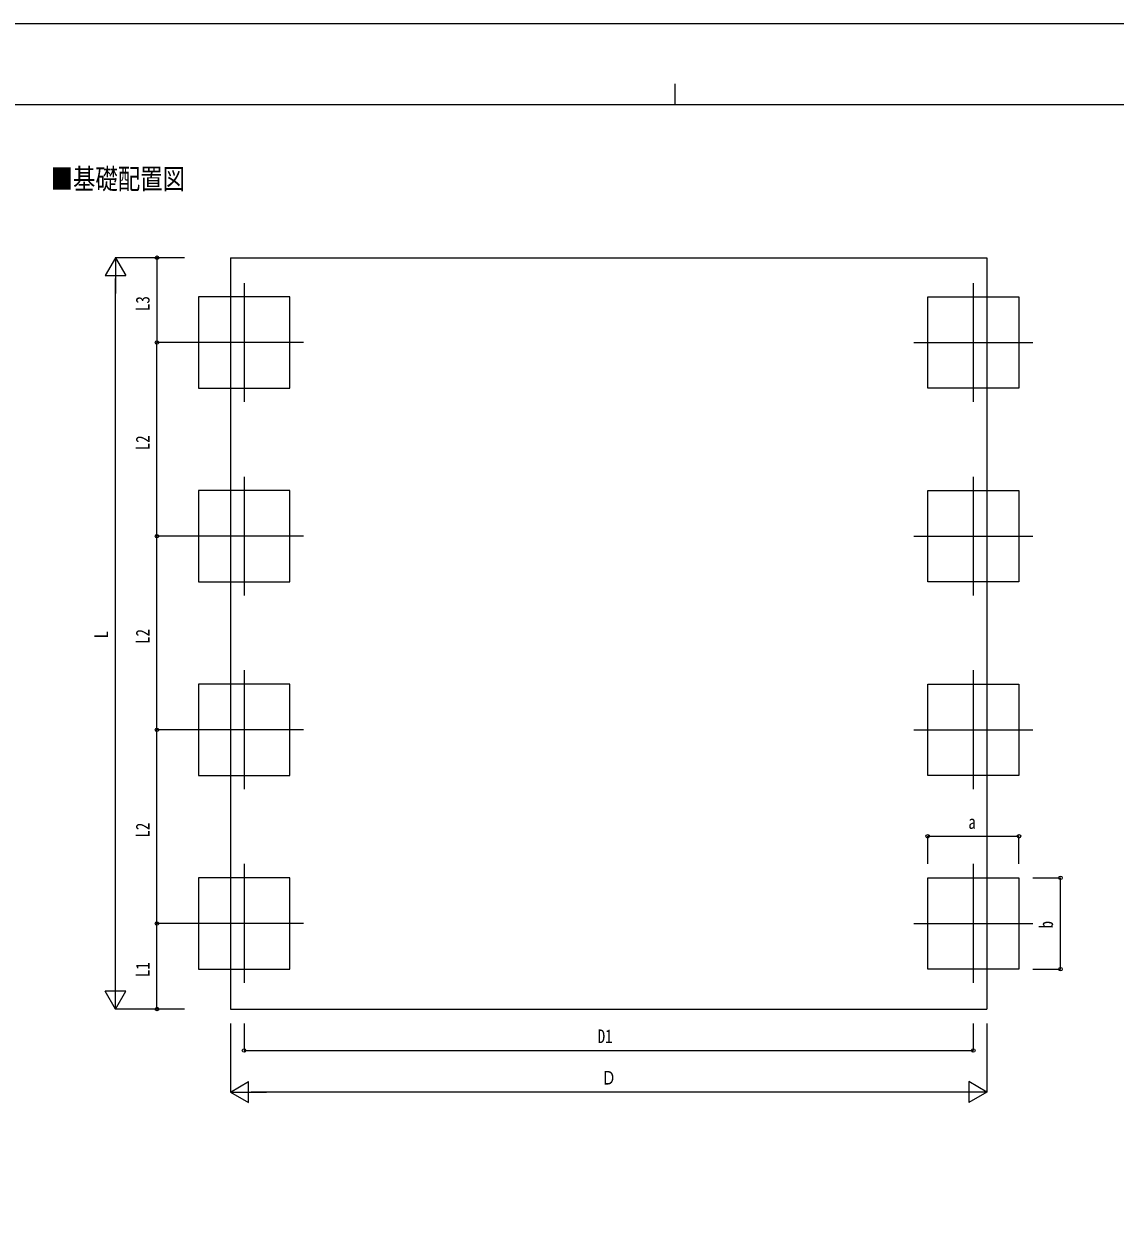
# Model space of a CAD drawing. Units: millimetres, scale not verified. Extents: x -12615 to 12615, y -8910 to 8910.
# Drawn here: x -4723 to 3169, y 311 to 8910 of the extents above; entities that cross this region are included whole.
import ezdxf
from ezdxf.enums import TextEntityAlignment as Align

# ---------------------------------------------------------------- set-up
doc = ezdxf.new("R2010")
doc.units = ezdxf.units.MM
doc.header["$LTSCALE"] = 40
for name, color, linetype in [('0-2_USER1', 3, 'Continuous'), ('0-3_YKK_12', 2, 'Continuous'), ('0-5_YKK_A1', 4, 'Continuous'), ('0-6_YKK_D', 6, 'Continuous'), ('0-7_YKK_ZWAK', 7, 'Continuous')]:
    doc.layers.add(name, color=color, linetype=linetype)
doc.styles.add('ＭＳ ゴシック', font='')
doc.styles.get('ＭＳ ゴシック').set_extended_font_data('MS Gothic')

msp = doc.modelspace()

# ---------------------------------------------------------------- linework, layer by layer
at = {"layer": '0-3_YKK_12'}
for p, q in [((-3130.44, 7035.87), (-3130.44, 6175.87)), ((2142.56, 7035.87), (2142.56, 6175.87)), ((-2700.44, 6605.87), (-3560.44, 6605.87)), ((1712.56, 6605.87), (2572.56, 6605.87)), ((-3130.44, 5635.87), (-3130.44, 4775.87)), ((2142.56, 5635.87), (2142.56, 4775.87)), ((-2700.44, 5205.87), (-3560.44, 5205.87)), ((1712.56, 5205.87), (2572.56, 5205.87)), ((-3130.44, 4235.87), (-3130.44, 3375.87)), ((2142.56, 4235.87), (2142.56, 3375.87)), ((-2700.44, 3805.87), (-3560.44, 3805.87)), ((1712.56, 3805.87), (2572.56, 3805.87)), ((-3130.44, 2835.87), (-3130.44, 1975.87)), ((2142.56, 2835.87), (2142.56, 1975.87)), ((-2700.44, 2405.87), (-3560.44, 2405.87)), ((1712.56, 2405.87), (2572.56, 2405.87))]:
    msp.add_line(p, q, dxfattribs=at)
at = {"layer": '0-5_YKK_A1'}
for p, q in [((-3228.94, 7219), (-3228.94, 1787.18)), ((-3228.94, 1787.18), (2241.06, 1787.18))]:
    msp.add_line(p, q, dxfattribs=at)
msp.add_lwpolyline([(-3228.94, 7219), (2241.06, 7219), (2241.06, 1787.18)], dxfattribs=at)
for points in [[(-2800.44, 6275.87), (-2800.44, 6935.87), (-3460.44, 6935.87), (-3460.44, 6275.87)], [(1812.56, 6275.87), (1812.56, 6935.87), (2472.56, 6935.87), (2472.56, 6275.87)], [(-2800.44, 4875.87), (-2800.44, 5535.87), (-3460.44, 5535.87), (-3460.44, 4875.87)], [(1812.56, 4875.87), (1812.56, 5535.87), (2472.56, 5535.87), (2472.56, 4875.87)], [(-2800.44, 3475.87), (-2800.44, 4135.87), (-3460.44, 4135.87), (-3460.44, 3475.87)], [(1812.56, 3475.87), (1812.56, 4135.87), (2472.56, 4135.87), (2472.56, 3475.87)], [(-2800.44, 2075.87), (-2800.44, 2735.87), (-3460.44, 2735.87), (-3460.44, 2075.87)], [(1812.56, 2075.87), (1812.56, 2735.87), (2472.56, 2735.87), (2472.56, 2075.87)]]:
    msp.add_lwpolyline(points, close=True, dxfattribs=at)
at = {"layer": '0-6_YKK_D'}
for p, q in [((-4060.44, 7219), (-4135.44, 7089.1)), ((-3560.44, 7219), (-4061.44, 7219)), ((-4060.44, 7219), (-3985.44, 7089.1)), ((-4060.44, 7219), (-4060.44, 6959.19)), ((-3560.44, 7219), (-3761.44, 7219)), ((-3760.44, 7219), (-3760.44, 6605.87)), ((-4135.44, 7089.1), (-3985.44, 7089.1)), ((-4060.44, 1937.18), (-4060.44, 7069)), ((-3560.44, 6605.87), (-3761.44, 6605.87)), ((-3560.44, 6605.87), (-3761.44, 6605.87)), ((-3760.44, 5205.87), (-3760.44, 6605.87)), ((-3561.44, 5205.87), (-3761.44, 5205.87)), ((-3561.44, 5205.87), (-3761.44, 5205.87)), ((-3760.44, 3805.87), (-3760.44, 5205.87)), ((-3560.44, 3805.87), (-3761.44, 3805.87)), ((-3560.44, 3805.87), (-3761.44, 3805.87)), ((-3760.44, 2405.87), (-3760.44, 3805.87)), ((1812.56, 2835.87), (1812.56, 3036.87)), ((1812.56, 3035.87), (2472.56, 3035.87)), ((2472.56, 2835.87), (2472.56, 3036.87)), ((2572.56, 2735.87), (2773.56, 2735.87)), ((2772.56, 2075.87), (2772.56, 2735.87)), ((-3560.44, 2405.87), (-3761.44, 2405.87)), ((-3560.44, 2405.87), (-3761.44, 2405.87)), ((-3760.44, 1787.18), (-3760.44, 2405.87)), ((2572.56, 2075.87), (2773.56, 2075.87)), ((-4060.44, 1787.18), (-4060.44, 2046.99)), ((-4060.44, 1787.18), (-4135.44, 1917.08)), ((-3985.44, 1917.08), (-4135.44, 1917.08)), ((-4060.44, 1787.18), (-3985.44, 1917.08)), ((-3560.44, 1787.18), (-4061.44, 1787.18)), ((-3560.44, 1787.18), (-3761.44, 1787.18)), ((-3228.94, 1683.41), (-3228.94, 1186.18)), ((-3130.44, 1683.41), (-3130.44, 1486.18)), ((2142.56, 1683.41), (2142.56, 1486.18)), ((2241.06, 1683.41), (2241.06, 1186.18)), ((-3130.44, 1487.18), (2142.56, 1487.18)), ((-3228.94, 1187.18), (-3099.04, 1262.18)), ((-3099.04, 1112.18), (-3099.04, 1262.18)), ((2241.06, 1187.18), (2111.16, 1262.18)), ((2111.16, 1262.18), (2111.16, 1112.18)), ((-3228.94, 1187.18), (-3099.04, 1112.18)), ((-3228.94, 1187.18), (-2969.13, 1187.18)), ((2091.06, 1187.18), (-3078.94, 1187.18)), ((2241.06, 1187.18), (1981.25, 1187.18)), ((2241.06, 1187.18), (2111.16, 1112.18))]:
    msp.add_line(p, q, dxfattribs=at)
for centre in [(-3760.44, 7219), (-3760.44, 6605.87), (-3760.44, 6605.87), (-3760.44, 5205.87), (-3760.44, 5205.87), (-3760.44, 3805.87), (-3760.44, 3805.87), (1812.56, 3035.87), (2472.56, 3035.87), (2772.56, 2735.87), (-3760.44, 2405.87), (-3760.44, 2405.87), (2772.56, 2075.87), (-3760.44, 1787.18), (-3130.44, 1487.18), (2142.56, 1487.18)]:
    msp.add_circle(centre, 12.75, dxfattribs=at)
at = {"layer": '0-7_YKK_ZWAK'}
for p, q in [((-14.94, 8475), (-14.94, 8325)), ((11685.06, 8325), (-11714.94, 8325))]:
    msp.add_line(p, q, dxfattribs=at)
msp.add_lwpolyline([(-12615, -8910), (12615, -8910), (12615, 8910), (-12615, 8910)], close=True, dxfattribs=at)

# ---------------------------------------------------------------- texts
at = {"layer": '0-2_USER1', "style": 'ＭＳ ゴシック', "width": 0.8}
msp.add_text('■基礎配置図', height=148.5, dxfattribs=at).set_placement((-4529.37, 7670.27), align=Align.BOTTOM_LEFT)
at = {"layer": '0-6_YKK_D', "style": 'ＭＳ ゴシック', "width": 0.8}
for s, p in [('L3', (-3784.44, 6833.24)), ('L2', (-3784.44, 5826.67)), ('L', (-4084.44, 4467.09)), ('L2', (-3784.44, 4426.67)), ('L2', (-3784.44, 3026.67)), ('b', (2748.56, 2369.87)), ('L1', (-3784.44, 2017.32))]:
    msp.add_text(s, height=98.97, rotation=90, dxfattribs=at).set_placement(p, align=Align.BOTTOM_LEFT)
for s, p in [('a', (2106.56, 3059.87)), ('D1', (-573.14, 1511.18)), ('Ｄ', (-547.94, 1211.18))]:
    msp.add_text(s, height=98.97, dxfattribs=at).set_placement(p, align=Align.BOTTOM_LEFT)

doc.saveas('drawing.dxf')
